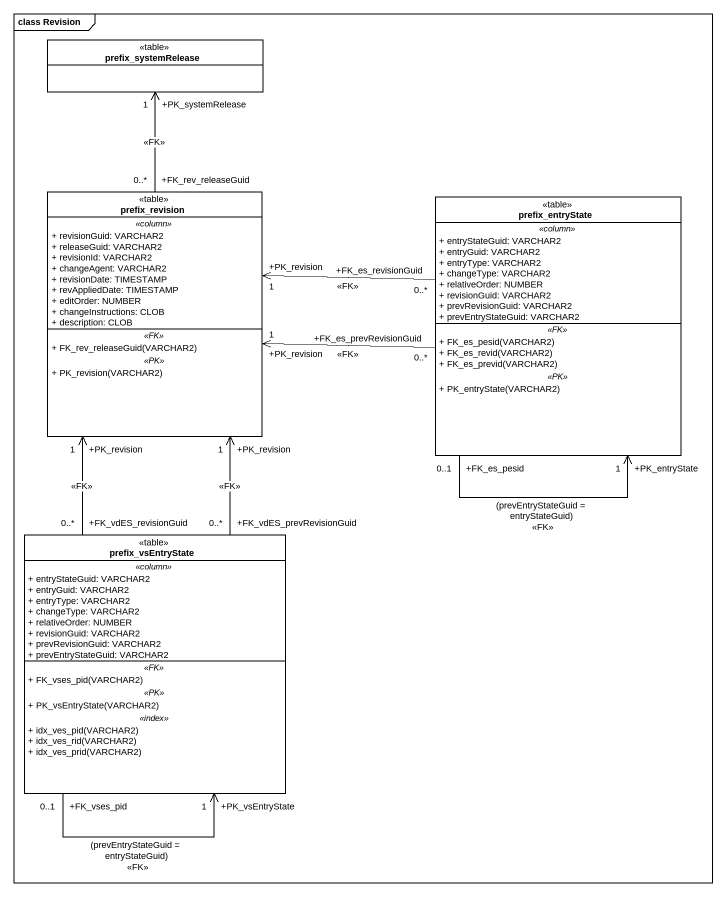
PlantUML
@startuml
mainframe class Revision
hide circle
hide empty members
skinparam classAttributeIconSize 0
class prefix_systemRelease <<table>> #FFFFFF
class prefix_revision <<table>> #FFFFFF {
  .. <<column>> ..
  + revisionGuid: VARCHAR2
  + releaseGuid: VARCHAR2
  + revisionId: VARCHAR2
  + changeAgent: VARCHAR2
  + revisionDate: TIMESTAMP
  + revAppliedDate: TIMESTAMP
  + editOrder: NUMBER
  + changeInstructions: CLOB
  + description: CLOB
  .. <<FK>> ..
  + FK_rev_releaseGuid(VARCHAR2)
  .. <<PK>> ..
  + PK_revision(VARCHAR2)
}
class prefix_entryState <<table>> #FFFFFF {
  .. <<column>> ..
  + entryStateGuid: VARCHAR2
  + entryGuid: VARCHAR2
  + entryType: VARCHAR2
  + changeType: VARCHAR2
  + relativeOrder: NUMBER
  + revisionGuid: VARCHAR2
  + prevRevisionGuid: VARCHAR2
  + prevEntryStateGuid: VARCHAR2
  .. <<FK>> ..
  + FK_es_pesid(VARCHAR2)
  + FK_es_revid(VARCHAR2)
  + FK_es_previd(VARCHAR2)
  .. <<PK>> ..
  + PK_entryState(VARCHAR2)
}
class prefix_vsEntryState <<table>> #FFFFFF {
  .. <<column>> ..
  + entryStateGuid: VARCHAR2
  + entryGuid: VARCHAR2
  + entryType: VARCHAR2
  + changeType: VARCHAR2
  + relativeOrder: NUMBER
  + revisionGuid: VARCHAR2
  + prevRevisionGuid: VARCHAR2
  + prevEntryStateGuid: VARCHAR2
  .. <<FK>> ..
  + FK_vses_pid(VARCHAR2)
  .. <<PK>> ..
  + PK_vsEntryState(VARCHAR2)
  .. <<index>> ..
  + idx_ves_pid(VARCHAR2)
  + idx_ves_rid(VARCHAR2)
  + idx_ves_prid(VARCHAR2)
}
prefix_revision "+FK_rev_releaseGuid\n0..*" -up-> "+PK_systemRelease\n1" prefix_systemRelease : <<FK>>
prefix_entryState "+FK_es_revisionGuid\n0..*" -left-> "+PK_revision\n1" prefix_revision : <<FK>>
prefix_entryState "+FK_es_prevRevisionGuid\n0..*" -left-> "+PK_revision\n1" prefix_revision : <<FK>>
prefix_entryState "+FK_es_pesid\n0..1" --> "+PK_entryState\n1" prefix_entryState : (prevEntryStateGuid = entryStateGuid)\n<<FK>>
prefix_vsEntryState "+FK_vdES_revisionGuid\n0..*" -up-> "+PK_revision\n1" prefix_revision : <<FK>>
prefix_vsEntryState "+FK_vdES_prevRevisionGuid\n0..*" -up-> "+PK_revision\n1" prefix_revision : <<FK>>
prefix_vsEntryState "+FK_vses_pid\n0..1" --> "+PK_vsEntryState\n1" prefix_vsEntryState : (prevEntryStateGuid = entryStateGuid)\n<<FK>>
@enduml
